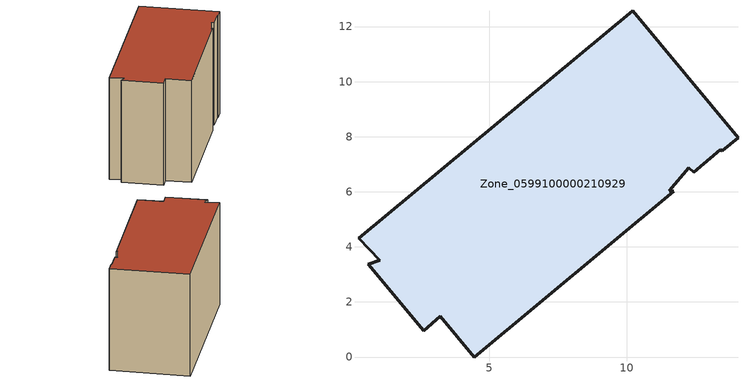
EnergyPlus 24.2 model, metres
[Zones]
Zone_0599100000210929
 floor ground (C_G): 11.53,6.03 11.7,6.02 4.46,0 3.22,1.48 2.61,0.96 0.6,3.37 1.03,3.52 0.25,4.31 10.2,12.57 14.03,7.97 13.46,7.49 13.39,7.52 12.42,6.71 12.25,6.88 z0
 wall outside (C_F): 12.25,6.88 12.42,6.71 13.39,7.52 13.46,7.49 14.03,7.97 10.2,12.57 0.25,4.31 1.03,3.52 0.6,3.37 2.61,0.96 3.22,1.48 4.46,0 11.7,6.02 11.53,6.03 12.25,6.88 z0:8.12
 roof outside (C_R): 1.03,3.52 0.6,3.37 2.61,0.96 3.22,1.48 4.46,0 11.7,6.02 11.53,6.03 12.25,6.88 12.42,6.71 13.39,7.52 13.46,7.49 14.03,7.97 10.2,12.57 0.25,4.31 z8.12
[BUILDING]
Pand.0599100000210929: North Axis=0; Terrain=City; Loads Convergence Tolerance Value=0.04; Temperature Convergence Tolerance Value=0.4; Solar Distribution=FullExterior; Maximum Number of Warmup Days=25; Minimum Number of Warmup Days=1
[Site:Location]
Rotterdam.The.Hague.AP_ZH_NLD Design_Conditions: Latitude=51.96; Longitude=4.45; Time Zone=1; Elevation=-4.5
[SITE:GROUNDTEMPERATURE:BUILDINGSURFACE]
18, 18, 18, 18, 18, 18, 18, 18, 18, 18, 18, 18
[MATERIAL] Thermal Absorptance=0.9; Solar Absorptance=0.7; Visible Absorptance=0.7
Name | Roughness | Thickness | Conductivity | Density | Specific Heat
G.TC.1946 | MediumSmooth | 0.15 | 1 | 540 | 1210
F.TC.1946 | Rough | 0.3 | 0.857143 | 1920 | 840
R.TC.1946 | MediumRough | 0.2 | 0.909091 | 1500 | 1000
[CONSTRUCTION]
C_G: G.TC.1946
C_F: F.TC.1946
C_R: R.TC.1946
[ZONE]
Zone_0599100000210929: Type=1; Multiplier=1; Ceiling Height=Autocalculate; Volume=Autocalculate; Floor Area=autocalculate; Part of Total Floor Area=Yes
[ZONEINFILTRATION:DESIGNFLOWRATE]
Infil_Zone_0599100000210929: Zone or ZoneList or Space or SpaceList=Zone_0599100000210929; Schedule=AlwaysOn; Design Flow Rate Calculation Method=Flow/Area; Flow Rate per Floor Area=0.003; Constant Term Coefficient=1; Temperature Term Coefficient=0; Velocity Term Coefficient=0; Velocity Squared Term Coefficient=0
[HVACTEMPLATE:ZONE:IDEALLOADSAIRSYSTEM]
Zone_0599100000210929: Maximum Heating Supply Air Temperature=50; Minimum Cooling Supply Air Temperature=13; Maximum Heating Supply Air Humidity Ratio=0.0156; Minimum Cooling Supply Air Humidity Ratio=0.0077; Heating Limit=NoLimit; Cooling Limit=NoLimit; Dehumidification Control Type=ConstantSensibleHeatRatio; Cooling Sensible Heat Ratio=0.7; Dehumidification Setpoint=60; Humidification Control Type=None; Humidification Setpoint=30; Outdoor Air Method=None; Outdoor Air Flow Rate per Person=0.00944; Outdoor Air Flow Rate per Zone Floor Area=0; Outdoor Air Flow Rate per Zone=0; Demand Controlled Ventilation Type=None; Outdoor Air Economizer Type=NoEconomizer; Heat Recovery Type=None; Sensible Heat Recovery Effectiveness=0.7; Latent Heat Recovery Effectiveness=0.65
[ZONECONTROL:THERMOSTAT]
ThermostatControl_Zone_0599100000210929: Zone or ZoneList=Zone_0599100000210929; Control Type Schedule=DualSetpointControlType; Control 1=Thermostat_Zone_0599100000210929; Temperature Difference Between Cutout And Setpoint=0
[THERMOSTATSETPOINT:DUALSETPOINT]
Thermostat_Zone_0599100000210929: Heating Setpoint Temperature Schedule=HeatingSetpoint_Zone_0599100000210929; Cooling Setpoint Temperature Schedule=CoolingSetpoint_Zone_0599100000210929
[SCHEDULE:COMPACT]
HeatingSetpoint_Zone_0599100000210929: Through: 12/31, For: AllDays, Until: 24:00, 21
CoolingSetpoint_Zone_0599100000210929: Through: 12/31, For: AllDays, Until: 24:00, 24
DualSetpointControlType: Through: 12/31, For: AllDays, Until: 24:00, 4
AlwaysOn: Through: 12/31, For: AllDays, Until: 24:00, 1
